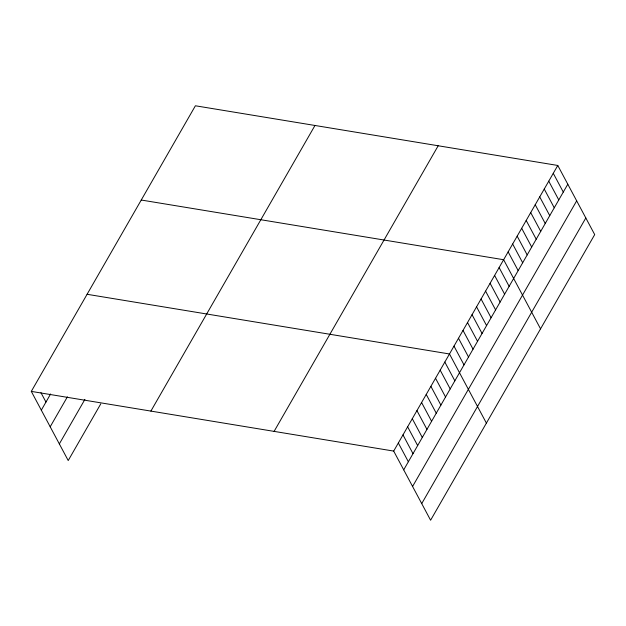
<?xml version="1.0" encoding="UTF-8"?>
<svg xmlns="http://www.w3.org/2000/svg" width="626" height="626" viewBox="0 0 626 626"><rect width="100%" height="100%" fill="white"/><g stroke="black" fill="none" stroke-linecap="round" stroke-linejoin="round"><path stroke-width="0.94" d="M31.3 391.399L195.398 105.778L557.782 165.46L594.7 234.601L430.602 520.222L393.691 451.08L31.3 391.399L68.218 460.54L100.763 403.887M41.316 410.155L50.612 393.973M50.197 426.783L67.397 396.845M59.337 443.912L84.909 399.404M150.889 411.094L314.98 125.474M274.102 431.384L438.192 145.764M393.691 451.08L557.782 165.46M403.707 469.844L567.798 184.224M412.581 486.465L576.679 200.844M421.728 503.594L585.826 217.973M141.241 200.03L503.633 259.72L540.551 328.853M87.092 294.29L449.484 353.972L486.394 423.113M553.267 173.316L563.29 192.072M548.759 181.172L558.775 199.929M544.244 189.029L554.26 207.785M539.729 196.877L549.745 215.641M535.222 204.733L545.238 223.49M530.707 212.59L540.723 231.346M526.192 220.446L536.208 239.202M521.685 228.294L531.701 247.059M517.17 236.151L527.186 254.915M512.655 244.007L522.671 262.764M508.148 251.863L518.164 270.62M499.118 267.568L509.134 286.332M494.603 275.424L504.626 294.189M490.095 283.281L500.111 302.037M485.58 291.137L495.596 309.893M481.065 298.993L491.081 317.75M476.558 306.842L486.574 325.606M472.043 314.698L482.059 333.455M467.528 322.554L477.544 341.311M463.021 330.411L473.037 349.167M458.506 338.259L468.522 357.023M453.991 346.115L464.007 364.88M444.828 362.063L454.844 380.827M440.18 370.154L450.196 388.918M435.532 378.253L445.548 397.009M430.884 386.344L440.9 405.1M426.236 394.435L436.252 413.191M421.588 402.526L431.604 421.29M416.932 410.617L426.948 429.381M412.284 418.716L422.3 437.472M407.636 426.807L417.652 445.563M402.988 434.898L413.003 453.654M398.339 442.989L408.355 461.753M40.956 392.69L45.964 402.064"/></g></svg>
